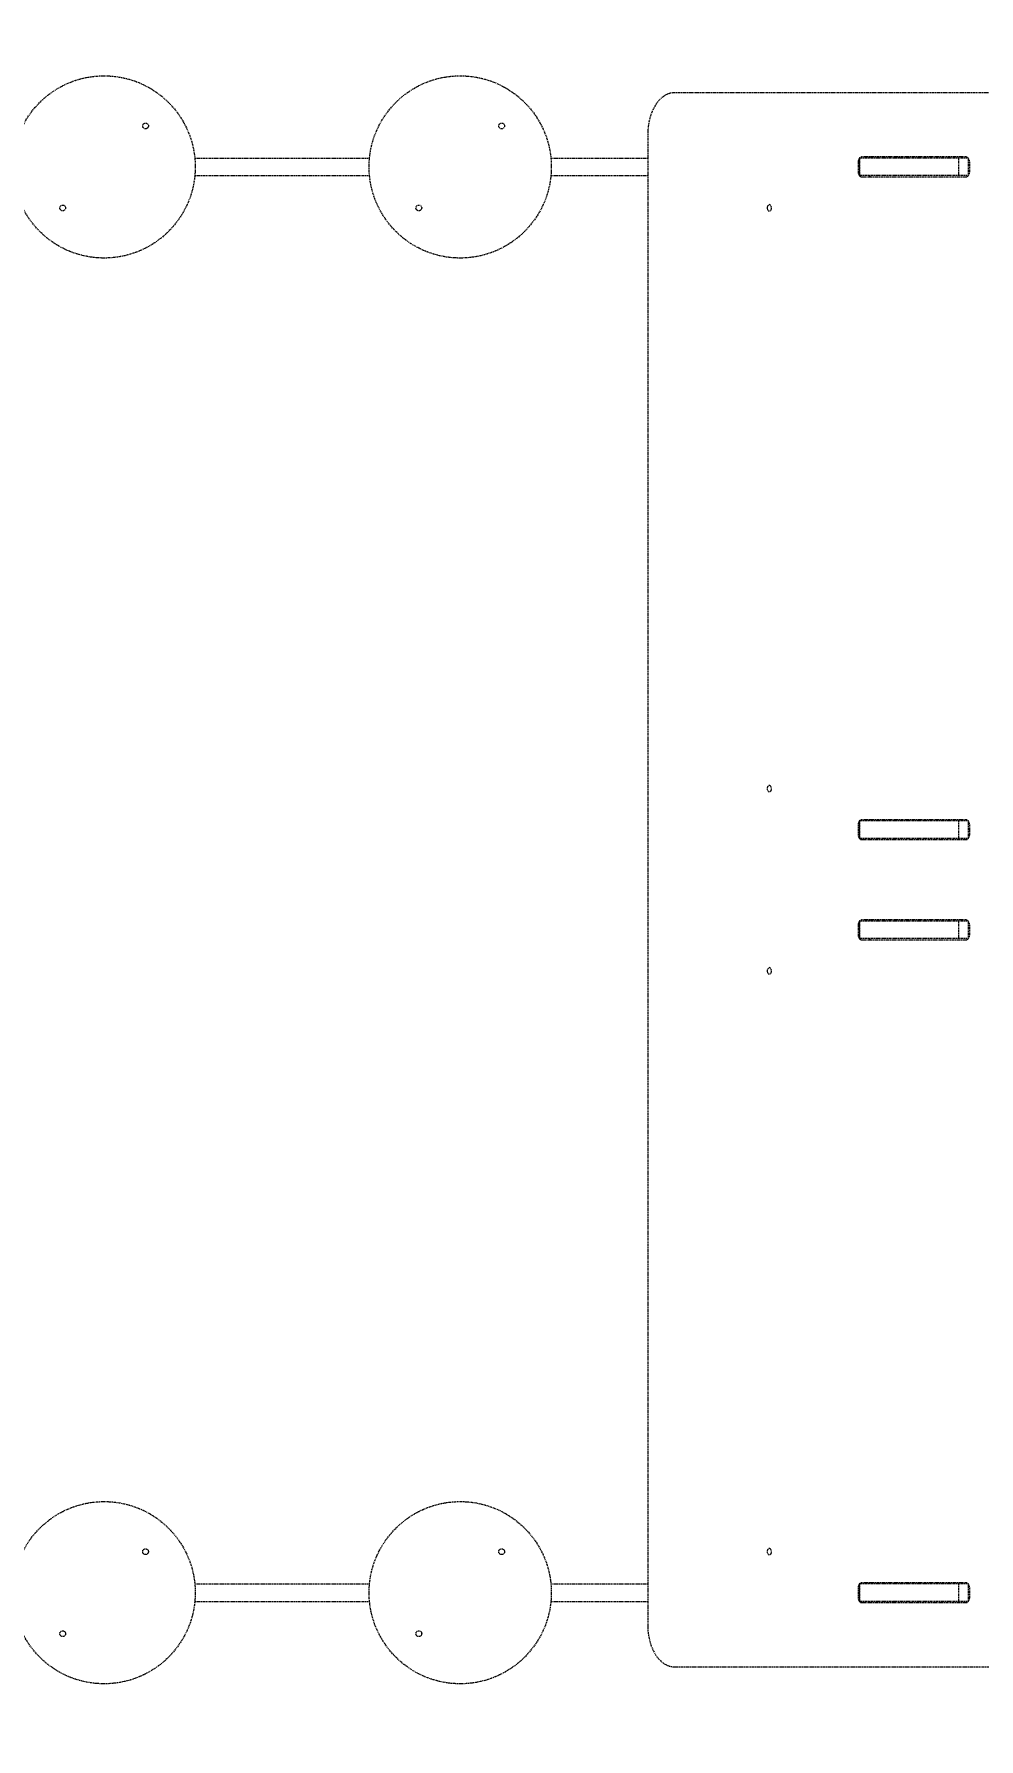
# Model space of a CAD drawing. Header units: millimetres. Extents: x -4585 to 3287, y -4875 to 2880.
# Drawn here: x -894 to 247, y -1016 to 1042 of the extents above; entities that cross this region are included whole.
import ezdxf

# ---------------------------------------------------------------- set-up
doc = ezdxf.new("R2010")
doc.units = ezdxf.units.MM
doc.linetypes.add('HIDDEN', pattern=[1.905, 1.27, -0.635])
for name, color, linetype in [('DIKOM_ОБЪЕКТ', 7, 'Continuous'), ('DIKOM_РАЗМЕР_ЗОНА', 7, 'Continuous'), ('DIKOM_РАЗМЕР_ОБЪЕКТА', 7, 'Continuous')]:
    doc.layers.add(name, color=color, linetype=linetype)
doc.styles.add('style1', font='arialbd.ttf', dxfattribs={"width": 0.8})
doc.dimstyles.new('1-50', dxfattribs={"dimtxt": 300, "dimasz": 200, "dimexe": 100, "dimexo": 0, "dimgap": 100, "dimtad": 1, "dimtxsty": 'style1', "dimcen": 200, "dimclrd": 7, "dimclre": 7, "dimclrt": 7, "dimadec": 1, "dimazin": 2, "dimtfac": 1, "dimtmove": 0, "dimatfit": 2, "dimfxl": 0, "dimlwd": 25, "dimlwe": 18, "dimarcsym": 0})

# ---------------------------------------------------------------- blocks, each defined once
blk = doc.blocks.new('*D4')
at = {"layer": 'Defpoints', "color": 0, "transparency": 16777216}
for p in [(830.4, 1380.2), (-2665.8, -2076.1), (1192.9, -2076.1)]:
    blk.add_point(p, dxfattribs=at)
at = {"layer": 'DIKOM_РАЗМЕР_ОБЪЕКТА', "color": 7, "lineweight": 18, "transparency": 16777216}
for p, q in [((830.4, 1380.2), (-2765.8, 1380.2)), ((1192.9, -2076.1), (-2765.8, -2076.1))]:
    blk.add_line(p, q, dxfattribs=at)
at = {"layer": 'DIKOM_РАЗМЕР_ОБЪЕКТА', "color": 7, "lineweight": 25, "transparency": 16777216}
blk.add_line((-2665.8, 1180.2), (-2665.8, -1876.1), dxfattribs=at)
at = {"layer": 'DIKOM_РАЗМЕР_ОБЪЕКТА', "color": 7, "transparency": 16777216}
for points in [[(-2699.1, 1180.2), (-2632.5, 1180.2), (-2665.8, 1380.2)], [(-2699.1, -1876.1), (-2632.5, -1876.1), (-2665.8, -2076.1)]]:
    blk.add_solid(points, dxfattribs=at)
at = {"layer": 'DIKOM_РАЗМЕР_ОБЪЕКТА', "color": 7, "transparency": 16777216, "insert": (-2919, -348), "char_height": 300, "attachment_point": 5, "rotation": 90, "style": 'style1'}
blk.add_mtext('3460', dxfattribs=at)
blk = doc.blocks.new('*D5')
at = {"layer": 'Defpoints', "color": 0, "transparency": 16777216}
for p in [(1786.2, 2879.6), (-4134.6, -4075.3), (1786.2, -4075.3)]:
    blk.add_point(p, dxfattribs=at)
at = {"layer": 'DIKOM_РАЗМЕР_ЗОНА', "color": 7, "lineweight": 18, "transparency": 16777216}
for p, q in [((1786.2, 2879.6), (-4234.6, 2879.6)), ((1786.2, -4075.3), (-4234.6, -4075.3))]:
    blk.add_line(p, q, dxfattribs=at)
at = {"layer": 'DIKOM_РАЗМЕР_ЗОНА', "color": 7, "lineweight": 25, "transparency": 16777216}
blk.add_line((-4134.6, 2679.6), (-4134.6, -3875.3), dxfattribs=at)
at = {"layer": 'DIKOM_РАЗМЕР_ЗОНА', "color": 7, "transparency": 16777216}
for points in [[(-4167.9, 2679.6), (-4101.2, 2679.6), (-4134.6, 2879.6)], [(-4167.9, -3875.3), (-4101.2, -3875.3), (-4134.6, -4075.3)]]:
    blk.add_solid(points, dxfattribs=at)
at = {"layer": 'DIKOM_РАЗМЕР_ЗОНА', "color": 7, "transparency": 16777216, "insert": (-4387.9, -597.9), "char_height": 300, "attachment_point": 5, "rotation": 90, "style": 'style1'}
blk.add_mtext('6960', dxfattribs=at)
blk = doc.blocks.new('*D6')
at = {"layer": 'Defpoints', "color": 0, "transparency": 16777216}
for p in [(1786.9, 89.9), (-2187.1, -162.5), (1786.9, -2650.3)]:
    blk.add_point(p, dxfattribs=at)
at = {"layer": 'DIKOM_РАЗМЕР_ОБЪЕКТА', "color": 7, "lineweight": 18, "transparency": 16777216}
for p, q in [((1786.9, 89.9), (1786.9, -2750.3)), ((-2187.1, -162.5), (-2187.1, -2750.3))]:
    blk.add_line(p, q, dxfattribs=at)
at = {"layer": 'DIKOM_РАЗМЕР_ОБЪЕКТА', "color": 7, "lineweight": 25, "transparency": 16777216}
blk.add_line((-1987.1, -2650.3), (1586.9, -2650.3), dxfattribs=at)
at = {"layer": 'DIKOM_РАЗМЕР_ОБЪЕКТА', "color": 7, "transparency": 16777216}
for points in [[(-1987.1, -2616.9), (-1987.1, -2683.6), (-2187.1, -2650.3)], [(1586.9, -2616.9), (1586.9, -2683.6), (1786.9, -2650.3)]]:
    blk.add_solid(points, dxfattribs=at)
at = {"layer": 'DIKOM_РАЗМЕР_ОБЪЕКТА', "color": 7, "transparency": 16777216, "insert": (-200.1, -2397.1), "char_height": 300, "attachment_point": 5, "style": 'style1'}
blk.add_mtext('4000', dxfattribs=at)
blk = doc.blocks.new('*D7')
at = {"layer": 'Defpoints', "color": 0, "transparency": 16777216}
for p in [(-3687.1, -720.9), (3286.9, -927.7), (3286.9, -4775.1)]:
    blk.add_point(p, dxfattribs=at)
at = {"layer": 'DIKOM_РАЗМЕР_ЗОНА', "color": 7, "lineweight": 18, "transparency": 16777216}
for p, q in [((-3687.1, -720.9), (-3687.1, -4875.1)), ((3286.9, -927.7), (3286.9, -4875.1))]:
    blk.add_line(p, q, dxfattribs=at)
at = {"layer": 'DIKOM_РАЗМЕР_ЗОНА', "color": 7, "lineweight": 25, "transparency": 16777216}
blk.add_line((-3487.1, -4775.1), (3086.9, -4775.1), dxfattribs=at)
at = {"layer": 'DIKOM_РАЗМЕР_ЗОНА', "color": 7, "transparency": 16777216}
for points in [[(-3487.1, -4741.7), (-3487.1, -4808.4), (-3687.1, -4775.1)], [(3086.9, -4741.7), (3086.9, -4808.4), (3286.9, -4775.1)]]:
    blk.add_solid(points, dxfattribs=at)
at = {"layer": 'DIKOM_РАЗМЕР_ЗОНА', "color": 7, "transparency": 16777216, "insert": (-110.8, -4521.9), "char_height": 300, "attachment_point": 5, "style": 'style1'}
blk.add_mtext('7000', dxfattribs=at)

msp = doc.modelspace()

# ---------------------------------------------------------------- linework, layer by layer
at = {"layer": 'DIKOM_ОБЪЕКТ', "color": 7, "linetype": 'HIDDEN', "lineweight": 15}
for p, q in [((785.806, 971.115), (-120.525, 971.115)), ((-152.664, 921.115), (-152.664, -878.885)), ((-699.634, 892.115), (-488.629, 892.115)), ((-269.634, 892.115), (-152.664, 892.115)), ((101.237, 886.615), (101.237, 876.615)), ((101.237, 886.615), (102.535, 886.615)), ((102.535, 892.115), (102.535, 871.115)), ((103.258, 892.115), (102.535, 892.115)), ((103.258, 871.115), (103.258, 892.115)), ((222.949, 892.115), (103.258, 892.115)), ((231.723, 893.615), (105.737, 893.615)), ((150.869, 892.115), (150.869, 893.615)), ((222.949, 871.115), (222.949, 892.115)), ((234.506, 892.115), (222.949, 892.115)), ((234.665, 871.318), (234.665, 891.912)), ((236.222, 876.615), (236.222, 886.615)), ((-699.634, 871.115), (-488.629, 871.115)), ((-269.634, 871.115), (-152.664, 871.115)), ((101.237, 876.615), (102.535, 876.615)), ((103.258, 871.115), (102.535, 871.115)), ((222.949, 871.115), (103.258, 871.115)), ((105.737, 869.615), (231.723, 869.615)), ((234.506, 871.115), (222.949, 871.115)), ((101.237, 86.615), (101.237, 76.615)), ((101.237, 86.615), (102.535, 86.615)), ((102.535, 92.115), (102.535, 71.115)), ((103.258, 92.115), (102.535, 92.115)), ((103.258, 71.115), (103.258, 92.115)), ((222.949, 92.115), (103.258, 92.115)), ((231.723, 93.615), (105.737, 93.615)), ((222.949, 71.115), (222.949, 92.115)), ((234.506, 92.115), (222.949, 92.115)), ((234.665, 71.318), (234.665, 91.912)), ((236.222, 76.615), (236.222, 86.615)), ((101.237, 76.615), (102.535, 76.615)), ((103.258, 71.115), (102.535, 71.115)), ((222.949, 71.115), (103.258, 71.115)), ((105.737, 69.615), (231.723, 69.615)), ((234.506, 71.115), (222.949, 71.115)), ((101.237, -34.385), (101.237, -44.385)), ((101.237, -34.385), (102.535, -34.385)), ((102.535, -28.885), (102.535, -49.885)), ((103.258, -28.885), (102.535, -28.885)), ((103.258, -49.885), (103.258, -28.885)), ((222.949, -28.885), (103.258, -28.885)), ((231.723, -27.385), (105.737, -27.385)), ((222.949, -49.885), (222.949, -28.885)), ((234.506, -28.885), (222.949, -28.885)), ((234.665, -49.682), (234.665, -29.088)), ((236.222, -44.385), (236.222, -34.385)), ((101.237, -44.385), (102.535, -44.385)), ((103.258, -49.885), (102.535, -49.885)), ((222.949, -49.885), (103.258, -49.885)), ((105.737, -51.385), (231.723, -51.385)), ((234.506, -49.885), (222.949, -49.885)), ((-699.634, -828.885), (-488.629, -828.885)), ((-269.634, -828.885), (-152.664, -828.885)), ((101.237, -834.385), (101.237, -844.385)), ((101.237, -834.385), (102.535, -834.385)), ((102.535, -828.885), (102.535, -849.885)), ((103.258, -828.885), (102.535, -828.885)), ((103.258, -849.885), (103.258, -828.885)), ((222.949, -828.885), (103.258, -828.885)), ((231.723, -827.385), (105.737, -827.385)), ((222.949, -849.885), (222.949, -828.885)), ((234.506, -828.885), (222.949, -828.885)), ((234.665, -849.682), (234.665, -829.088)), ((236.222, -844.385), (236.222, -834.385)), ((-699.634, -849.885), (-488.629, -849.885)), ((-269.634, -849.885), (-152.664, -849.885)), ((101.237, -844.385), (102.535, -844.385)), ((103.258, -849.885), (102.535, -849.885)), ((222.949, -849.885), (103.258, -849.885)), ((105.737, -851.385), (231.723, -851.385)), ((234.506, -849.885), (222.949, -849.885)), ((-120.525, -928.885), (772.95, -928.885))]:
    msp.add_line(p, q, dxfattribs=at)
at = {"layer": 'DIKOM_ОБЪЕКТ', "color": 7, "linetype": 'HIDDEN', "lineweight": 15, "flags": 128}
for points in [[(-120.525, 971.115), (-122.627, 971.008), (-124.72, 970.687), (-126.795, 970.154), (-128.843, 969.411), (-130.856, 968.461), (-132.824, 967.309), (-134.74, 965.959), (-136.594, 964.416), (-138.38, 962.688), (-140.09, 960.783), (-141.716, 958.707), (-143.251, 956.47), (-144.688, 954.082), (-146.023, 951.553), (-147.248, 948.893), (-148.358, 946.115), (-149.35, 943.229), (-150.218, 940.249), (-150.958, 937.187), (-151.569, 934.056), (-152.046, 930.87), (-152.389, 927.641), (-152.595, 924.385), (-152.664, 921.115)], [(236.222, 886.615), (236.154, 887.831), (235.951, 889.009), (235.62, 890.115), (235.17, 891.115), (234.615, 891.977), (233.973, 892.677), (233.262, 893.193), (232.504, 893.509), (231.723, 893.615)], [(231.723, 869.615), (232.504, 869.721), (233.262, 870.037), (233.973, 870.553), (234.615, 871.253), (235.17, 872.115), (235.62, 873.115), (235.951, 874.221), (236.154, 875.399), (236.222, 876.615)], [(-8.382, 832.115), (-8.317, 831.225), (-8.127, 830.379), (-7.821, 829.621), (-7.414, 828.988), (-6.926, 828.511), (-6.383, 828.215), (-5.811, 828.115), (-5.239, 828.215), (-4.695, 828.511), (-4.208, 828.988), (-3.801, 829.621), (-3.494, 830.379), (-3.304, 831.225), (-3.24, 832.115), (-3.304, 833.005), (-3.494, 833.851), (-3.801, 834.609), (-4.208, 835.242), (-4.695, 835.719), (-5.239, 836.015), (-5.811, 836.115), (-6.383, 836.015), (-6.926, 835.719), (-7.414, 835.242), (-7.821, 834.609), (-8.127, 833.851), (-8.317, 833.005), (-8.382, 832.115)], [(-8.382, 131.115), (-8.317, 130.225), (-8.127, 129.379), (-7.821, 128.621), (-7.414, 127.988), (-6.926, 127.511), (-6.383, 127.215), (-5.811, 127.115), (-5.239, 127.215), (-4.695, 127.511), (-4.208, 127.988), (-3.801, 128.621), (-3.494, 129.379), (-3.304, 130.225), (-3.24, 131.115), (-3.304, 132.005), (-3.494, 132.851), (-3.801, 133.609), (-4.208, 134.242), (-4.695, 134.719), (-5.239, 135.015), (-5.811, 135.115), (-6.383, 135.015), (-6.926, 134.719), (-7.414, 134.242), (-7.821, 133.609), (-8.127, 132.851), (-8.317, 132.005), (-8.382, 131.115)], [(236.222, 86.615), (236.154, 87.831), (235.951, 89.009), (235.62, 90.115), (235.17, 91.115), (234.615, 91.977), (233.973, 92.677), (233.262, 93.193), (232.504, 93.509), (231.723, 93.615)], [(231.723, 69.615), (232.504, 69.721), (233.262, 70.037), (233.973, 70.553), (234.615, 71.253), (235.17, 72.115), (235.62, 73.115), (235.951, 74.221), (236.154, 75.399), (236.222, 76.615)], [(236.222, -34.385), (236.154, -33.17), (235.951, -31.991), (235.62, -30.885), (235.17, -29.886), (234.615, -29.023), (233.973, -28.323), (233.262, -27.807), (232.504, -27.491), (231.723, -27.385)], [(231.723, -51.385), (232.504, -51.279), (233.262, -50.963), (233.973, -50.447), (234.615, -49.747), (235.17, -48.885), (235.62, -47.885), (235.951, -46.779), (236.154, -45.601), (236.222, -44.385)], [(-8.382, -88.885), (-8.317, -89.775), (-8.127, -90.621), (-7.821, -91.379), (-7.414, -92.012), (-6.926, -92.489), (-6.383, -92.785), (-5.811, -92.885), (-5.239, -92.785), (-4.695, -92.489), (-4.208, -92.012), (-3.801, -91.379), (-3.494, -90.621), (-3.304, -89.775), (-3.24, -88.885), (-3.304, -87.995), (-3.494, -87.15), (-3.801, -86.391), (-4.208, -85.758), (-4.695, -85.281), (-5.239, -84.985), (-5.811, -84.885), (-6.383, -84.985), (-6.926, -85.281), (-7.414, -85.758), (-7.821, -86.391), (-8.127, -87.15), (-8.317, -87.995), (-8.382, -88.885)], [(-8.382, -789.885), (-8.317, -790.775), (-8.127, -791.621), (-7.821, -792.379), (-7.414, -793.012), (-6.926, -793.489), (-6.383, -793.785), (-5.811, -793.885), (-5.239, -793.785), (-4.695, -793.489), (-4.208, -793.012), (-3.801, -792.379), (-3.494, -791.621), (-3.304, -790.775), (-3.24, -789.885), (-3.304, -788.995), (-3.494, -788.149), (-3.801, -787.391), (-4.208, -786.758), (-4.695, -786.281), (-5.239, -785.985), (-5.811, -785.885), (-6.383, -785.985), (-6.926, -786.281), (-7.414, -786.758), (-7.821, -787.391), (-8.127, -788.149), (-8.317, -788.995), (-8.382, -789.885)], [(236.222, -834.385), (236.154, -833.169), (235.951, -831.991), (235.62, -830.885), (235.17, -829.886), (234.615, -829.023), (233.973, -828.323), (233.262, -827.807), (232.504, -827.491), (231.723, -827.385)], [(144.917, -849.885), (143.198, -850.223), (141.671, -851.2), (141.529, -851.385)], [(231.723, -851.385), (232.504, -851.279), (233.262, -850.963), (233.973, -850.447), (234.615, -849.747), (235.17, -848.885), (235.62, -847.885), (235.951, -846.779), (236.154, -845.601), (236.222, -844.385)], [(-152.664, -878.885), (-152.595, -882.155), (-152.389, -885.411), (-152.046, -888.64), (-151.569, -891.826), (-150.958, -894.957), (-150.218, -898.019), (-149.35, -900.999), (-148.358, -903.885), (-147.248, -906.664), (-146.023, -909.323), (-144.688, -911.852), (-143.251, -914.24), (-141.716, -916.477), (-140.09, -918.553), (-138.38, -920.459), (-136.594, -922.186), (-134.74, -923.729), (-132.824, -925.079), (-130.856, -926.232), (-128.843, -927.181), (-126.795, -927.924), (-124.72, -928.457), (-122.627, -928.778), (-120.525, -928.885)]]:
    msp.add_lwpolyline(points, dxfattribs=at)
at = {"layer": 'DIKOM_ОБЪЕКТ', "color": 7, "linetype": 'HIDDEN', "lineweight": 15}
for centre, radius in [((-809.131, 881.615), 110), ((-379.131, 881.615), 110), ((-759.131, 931.115), 3.5), ((-329.131, 931.115), 3.5), ((-859.131, 832.115), 3.5), ((-429.131, 832.115), 3.5), ((-809.131, -839.385), 110), ((-379.131, -839.385), 110), ((-759.131, -789.885), 3.5), ((-329.131, -789.885), 3.5), ((-859.131, -888.885), 3.5), ((-429.131, -888.885), 3.5)]:
    msp.add_circle(centre, radius, dxfattribs=at)
for centre, radius, start, end in [((110.626, 886.792), 9.391, 149.49878, 181.078103), ((105.945, 889.964), 3.685, 93.243149, 144.289695), ((117.436, 889.964), 3.685, 93.245795, 144.286101), ((110.249, 876.334), 9.016, 178.211358, 211.177831), ((105.945, 873.266), 3.685, 215.710305, 266.756851), ((117.436, 873.266), 3.685, 215.713899, 266.754206), ((110.627, 86.792), 9.391, 149.499649, 181.077167), ((105.945, 89.964), 3.685, 93.249043, 144.284022), ((117.436, 89.963), 3.686, 93.251689, 144.280427), ((110.248, 76.333), 9.016, 178.210868, 211.178449), ((105.945, 73.266), 3.685, 215.712382, 266.756203), ((117.436, 73.266), 3.685, 215.715976, 266.753558), ((110.626, -34.208), 9.391, 149.499259, 181.077474), ((105.945, -31.036), 3.685, 93.246354, 144.285058), ((117.436, -31.037), 3.686, 93.249, 144.281464), ((110.248, -44.667), 9.016, 178.210868, 211.178449), ((105.945, -47.734), 3.685, 215.714942, 266.753646), ((117.436, -47.733), 3.686, 215.718536, 266.751), ((110.626, -834.208), 9.391, 149.499201, 181.077491), ((105.945, -831.036), 3.685, 93.245858, 144.286592), ((117.436, -831.037), 3.685, 93.248504, 144.282998), ((110.248, -844.667), 9.015, 178.210408, 211.178906), ((105.945, -847.734), 3.685, 215.71335, 266.754158), ((117.436, -847.734), 3.685, 215.716944, 266.751512)]:
    msp.add_arc(centre, radius, start, end, dxfattribs=at)

# ---------------------------------------------------------------- dimensions: what is measured, and where the dimension line sits
at = {"layer": 'DIKOM_РАЗМЕР_ЗОНА'}
dim = msp.add_linear_dim(base=(-4134.577, -4075.32), p1=(1786.151, 2879.614), p2=(1786.151, -4075.32), angle=90, text='6960', dimstyle='1-50', dxfattribs=at)
dim.commit()
dim.dimension.update_dxf_attribs({"geometry": '*D5', "text_midpoint": (-4134.577, -597.853), "dimtype": 160})
dim = msp.add_linear_dim(base=(3286.869, -4775.068), p1=(-3687.131, -720.863), p2=(3286.869, -927.711), text='7000', dimstyle='1-50', dxfattribs=at)
dim.commit()
dim.dimension.update_dxf_attribs({"geometry": '*D7', "text_midpoint": (-110.806, -4775.068), "dimtype": 160})
at = {"layer": 'DIKOM_РАЗМЕР_ОБЪЕКТА'}
dim = msp.add_linear_dim(base=(-2665.788, -2076.15), p1=(830.369, 1380.225), p2=(1192.869, -2076.15), angle=90, text='3460', dimstyle='1-50', dxfattribs=at)
dim.commit()
dim.dimension.update_dxf_attribs({"geometry": '*D4', "text_midpoint": (-2665.788, -347.963), "dimtype": 160})
dim = msp.add_linear_dim(base=(1786.869, -2650.254), p1=(-2187.131, -162.46), p2=(1786.869, 89.913), text='4000', dimstyle='1-50', dxfattribs=at)
dim.commit()
dim.dimension.update_dxf_attribs({"geometry": '*D6', "text_midpoint": (-200.131, -2650.254), "dimtype": 160})

doc.saveas('drawing.dxf')
